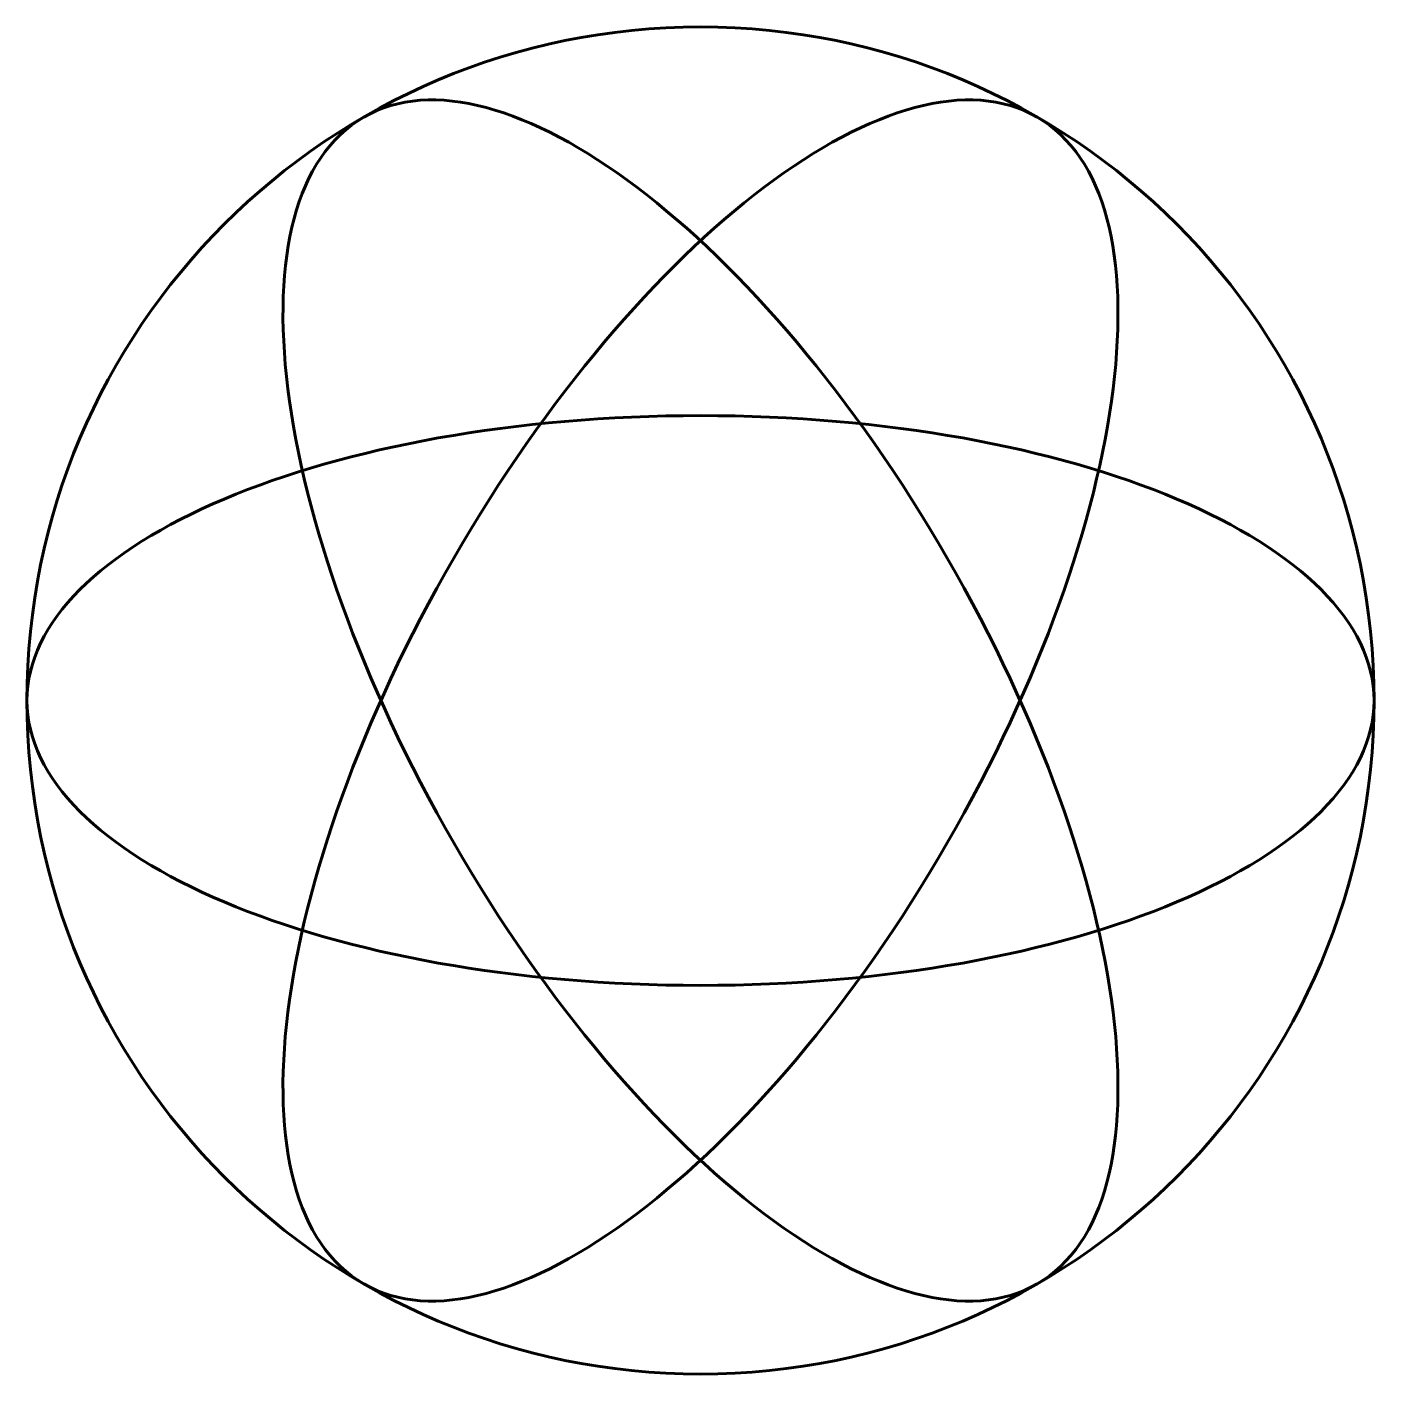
# Model space of a CAD drawing. Header units: millimetres. Extents: x 889 to 970.8, y 579.1 to 660.9.
import ezdxf

# ---------------------------------------------------------------- set-up
doc = ezdxf.new("R2010")
doc.units = ezdxf.units.MM

msp = doc.modelspace()

# ---------------------------------------------------------------- linework, layer by layer
at = {"lineweight": 60}
msp.add_circle((929.859, 619.959), 40.903, dxfattribs=at)
for major_axis in [(-20.452, -35.423), (20.452, -35.423), (-40.903, 0)]:
    msp.add_ellipse((929.859, 619.959), major_axis=major_axis, ratio=0.422981, dxfattribs=at)

doc.saveas('drawing.dxf')
